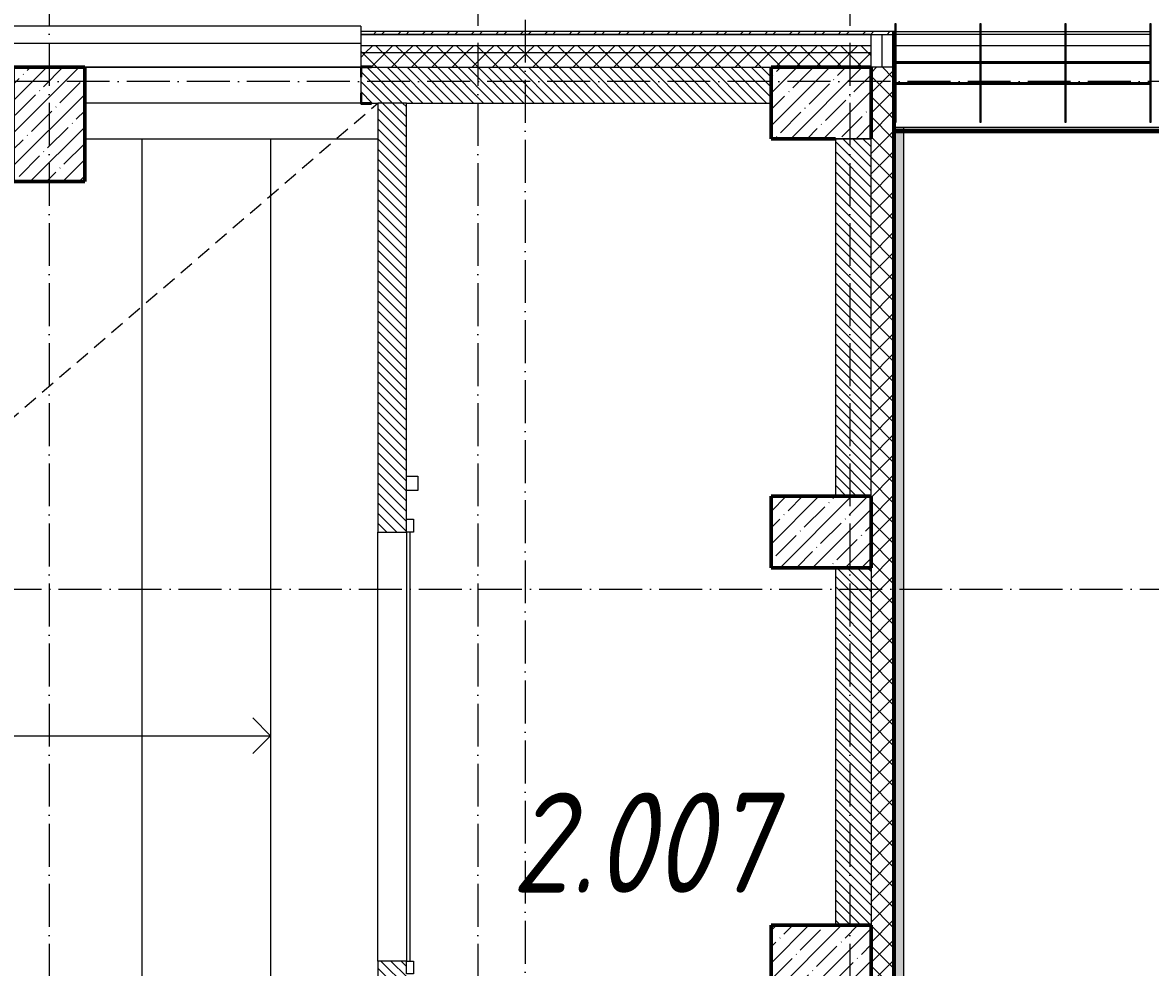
# Model space of a CAD drawing. Header units: millimetres. Extents: x -136833 to 49383, y -8033 to 344618.
# Drawn here: x -113669 to -105781, y 325183 to 331790 of the extents above; entities that cross this region are included whole.
import ezdxf

# ---------------------------------------------------------------- set-up
doc = ezdxf.new("R2010")
doc.units = ezdxf.units.MM
doc.linetypes.add('200_ШТРИХ_ш1п0_6_', pattern=[160, 100, -60])
doc.linetypes.add('50_200_ШТРИХ_1Т_ш5_п1_п1_', pattern=[700, 500, -100, 0, -100])
for name, color, linetype, lineweight in [('A-DETL-____-OTLN-3', 7, '200_ШТРИХ_ш1п0_6_', 9), ('A-DOOR-____-MCUT', 7, 'Continuous', 13), ('A-DOOR-____-OTLN', 7, 'Continuous', 9), ('A-FLOR-____-OTLN', 7, 'Continuous', 9), ('A-GENM-____-MCUT', 7, 'Continuous', 25), ('A-GENM-____-OTLN', 7, 'Continuous', 9), ('A-GENM-____-OTLN-1', 7, 'Continuous', 25), ('A-GLAZ-____-OTLN', 7, 'Continuous', 9), ('A-WALL-____-MCUT', 7, 'Continuous', 13), ('A-WALL-____-MCUT-1', 7, 'Continuous', 9), ('A-WALL-____-OTLN', 7, 'Continuous', 9), ('A-WALL-____-PATT-1', 7, 'Continuous', 9), ('A-WALL-FNSH-MCUT-1', 7, 'Continuous', 9), ('E-ELEC-EQPM-OTLN', 7, 'Continuous', 9), ('I-WALL-____-OTLN', 7, 'Continuous', 9), ('S-COLS-____-MCUT', 7, 'Continuous', 50), ('S-COLS-____-OTLN', 7, 'Continuous', 9), ('S-GRID-____-OTLN-1', 7, '50_200_ШТРИХ_1Т_ш5_п1_п1_', 9), ('S-STRS-____-OTLN-1', 7, 'Continuous', 9), ('Марки помещений', 7, 'Continuous', 9)]:
    doc.layers.add(name, color=color, linetype=linetype, lineweight=lineweight)
doc.layers.add('A-GLAZ-____-OTLN-1', color=7, linetype='Continuous', lineweight=9, true_color=0xc0c0c0)
doc.styles.add('ISOCPEUR_I_2', font='isocpeui.ttf', dxfattribs={"width": 0.85, "height": 2.3})
pattern_1 = [(135, (-131434.413, 245796.486), (-35.35534, -35.35534), [])]
pattern_2 = [(45, (-131434.41, 245796.49), (-70.71068, 70.71068), []), (135, (-131434.41, 245796.49), (-70.71068, -70.71068), [])]

# ---------------------------------------------------------------- blocks, each defined once
blk = doc.blocks.new('141_Фартук_СКБ - 141_Фартук_СКБ_вентфасад-30031396-АР1_План отверстий 2 этажа в осях 1-64_Ю-ЯЯ')
at = {"layer": 'A-GENM-____-MCUT'}
for p, q in [((26160, 757.8), (0, 757.8)), ((0, 756.7), (26160, 756.7)), ((26160, 756.7), (26160, 757.8))]:
    blk.add_line(p, q, dxfattribs=at)
at = {"layer": 'A-GENM-____-OTLN'}
for p, q in [((0, 765.2), (26160, 765.2)), ((0, 752.5), (26160, 752.5)), ((0, 743.4), (26160, 743.4)), ((0, 742.6), (26160, 742.6))]:
    blk.add_line(p, q, dxfattribs=at)
blk = doc.blocks.new('Элемент крепления - Пластина-30015157-АР1_План отверстий 2 этажа в осях 1-64_Ю-ЯЯ')
at = {"layer": 'A-GENM-____-OTLN'}
for p, q in [((25651.1, 85294), (25651.1, 85988)), ((25651.1, 85988), (25656.1, 85988)), ((25656.1, 85988), (25656.1, 85294)), ((25656.1, 85294), (25651.1, 85294))]:
    blk.add_line(p, q, dxfattribs=at)
blk = doc.blocks.new('Швеллер - 140х58-30031487-АР1_План отверстий 2 этажа в осях 1-64_Ю-ЯЯ')
at = {"layer": 'A-GENM-____-MCUT'}
for p, q in [((-12488, 75), (-13077.5, 75)), ((-13077.5, 71), (-12488, 71)), ((-11893.4, 75), (-12483, 75)), ((-12483, 71), (-11893.4, 71)), ((-11298.9, 75), (-11888.4, 75)), ((-11888.4, 71), (-11298.9, 71)), ((-12488, -71), (-13077.5, -71)), ((-13077.5, -75), (-12488, -75)), ((-11893.4, -71), (-12483, -71)), ((-12483, -75), (-11893.4, -75)), ((-11298.9, -71), (-11888.4, -71)), ((-11888.4, -75), (-11298.9, -75))]:
    blk.add_line(p, q, dxfattribs=at)
blk = doc.blocks.new('BSC_Колонна _Прямоугольная - 500х800-V64-АР1_План отверстий 2 этажа в осях 1-64_Ю-ЯЯ')
at = {"layer": 'S-COLS-____-OTLN'}
h = blk.add_hatch(dxfattribs=at)
h.set_pattern_fill('FP_75', color=256, style=0, pattern_type=2)
h.set_pattern_definition([(45, (-17950, -85281.04), (-114.04925, 114.04925), []), (45, (-17835.95, -85281.04), (-114.04925, 114.04925), [201.613, -40.323, 3.353, -36.97])])
h.paths.add_polyline_path([(-250, -400), (250, -400), (250, 400), (-250, 400)], flags=0)
at = {"layer": 'S-COLS-____-MCUT'}
for p, q in [((250, 400), (-250, 400)), ((-250, 400), (-250, -400)), ((250, -400), (250, 400)), ((-250, -400), (250, -400))]:
    blk.add_line(p, q, dxfattribs=at)
blk = doc.blocks.new('BSC_Колонна _Прямоугольная - 500х700-V68-АР1_План отверстий 2 этажа в осях 1-64_Ю-ЯЯ')
at = {"layer": 'S-COLS-____-OTLN'}
h = blk.add_hatch(dxfattribs=at)
h.set_pattern_fill('FP_80', color=256, style=0, pattern_type=2)
h.set_pattern_definition([(315, (-79431.04, 23350), (114.04925, 114.04925), []), (315, (-79431.04, 23235.95), (114.04925, 114.04925), [201.613, -40.323, 3.353, -36.97])])
h.paths.add_polyline_path([(-250, -350), (250, -350), (250, 350), (-250, 350)], flags=0)
at = {"layer": 'S-COLS-____-MCUT'}
for p, q in [((250, 350), (-250, 350)), ((-250, 350), (-250, -350)), ((250, -350), (250, 350)), ((-250, -350), (250, -350))]:
    blk.add_line(p, q, dxfattribs=at)
blk = doc.blocks.new('BSC_Колонна _Прямоугольная - 500х700-V69-АР1_План отверстий 2 этажа в осях 1-64_Ю-ЯЯ')
at = {"layer": 'S-COLS-____-OTLN'}
h = blk.add_hatch(dxfattribs=at)
h.set_pattern_fill('FP_81', color=256, style=0, pattern_type=2)
h.set_pattern_definition([(315, (-82431.04, 23350), (114.04925, 114.04925), []), (315, (-82431.04, 23235.95), (114.04925, 114.04925), [201.613, -40.323, 3.353, -36.97])])
h.paths.add_polyline_path([(-250, -350), (250, -350), (250, 350), (-250, 350)], flags=0)
at = {"layer": 'S-COLS-____-MCUT'}
for p, q in [((250, 350), (-250, 350)), ((-250, 350), (-250, -350)), ((250, -350), (250, 350)), ((-250, -350), (250, -350))]:
    blk.add_line(p, q, dxfattribs=at)
blk = doc.blocks.new('Отлив_СКБ - Отлив витража_120_НВФ-31886523-АР1_План отверстий 2 этажа в осях 1-64_Ю-ЯЯ')
at = {"layer": 'A-GLAZ-____-OTLN'}
for p, q in [((9500, 120), (0, 120)), ((9500, 120), (9500, 83)), ((0, 2), (9500, 2)), ((9500, 0), (0, 0))]:
    blk.add_line(p, q, dxfattribs=at)
blk = doc.blocks.new('DM_Штора_Противопожарная_Doormaster_EI-60 - ш_3000 х в_1200-27470059-АР1_План отверстий 2 этажа в осях 1-64_Ю-ЯЯ')
at = {"layer": 'A-DOOR-____-MCUT'}
for p, q in [((-1465, -100), (-1375, -100)), ((-1465, -150), (-1465, -100)), ((-1375, -150), (-1465, -150)), ((-1375, -100), (-1375, -150)), ((-1375, -125), (1625, -125)), ((1625, -100), (1715, -100)), ((1625, -150), (1625, -100)), ((1715, -150), (1625, -150)), ((1715, -100), (1715, -150))]:
    blk.add_line(p, q, dxfattribs=at)
at = {"layer": 'E-ELEC-EQPM-OTLN'}
for p, q in [((1915, -180), (1915, -100)), ((1915, -100), (2015, -100)), ((2015, -100), (2015, -180)), ((2015, -180), (1915, -180))]:
    blk.add_line(p, q, dxfattribs=at)
blk = doc.blocks.new('Фахверк_СКБ_Уголок - 250_2700-27497298-АР1_План отверстий 2 этажа в осях 1-64_Ю-ЯЯ')
at = {"layer": 'A-GENM-____-MCUT'}
for p, q in [((200, 181), (125, 181)), ((125, 181), (125, 106)), ((131, 106), (131, 175)), ((131, 175), (200, 175)), ((200, 175), (200, 181)), ((125, 106), (131, 106)), ((131, -6), (125, -6)), ((125, -6), (125, -81)), ((131, -75), (131, -6)), ((200, -75), (131, -75)), ((200, -81), (200, -75)), ((125, -81), (200, -81))]:
    blk.add_line(p, q, dxfattribs=at)
blk = doc.blocks.new('Отлив_СКБ1 - Отлив_Фасады на кровле-32719945-АР1_План отверстий 2 этажа в осях 1-64_Ю-ЯЯ')
at = {"layer": 'A-GLAZ-____-OTLN-1'}
h = blk.add_hatch(color=256, dxfattribs=at)
h.paths.add_polyline_path([(17312, 170), (17254, 228), (9745, 228), (9745, 170), (14782, 170), (14782, 204), (16582, 204), (16582, 170), (17141.2, 170)], flags=0)
h.paths.add_polyline_path([(9682, 228), (9008, 228), (9008, 170), (9682, 170)], flags=0)
h.paths.add_polyline_path([(8945, 170), (8945, 228), (40.2, 228), (40.2, 170), (8665.5, 170)], flags=0)
h.paths.add_polyline_path([(17.6, 170), (17.6, 228), (2, 228), (2, 170)], flags=0)
at = {"layer": 'A-GLAZ-____-OTLN'}
for p, q in [((17.6, 228), (2, 228)), ((8945, 228), (40.2, 228))]:
    blk.add_line(p, q, dxfattribs=at)
blk = doc.blocks.new('3эт')
at = {"layer": 'S-GRID-____-OTLN-1', "color": 251, "ltscale": 0.6, "true_color": 0x636466}
for p, q in [((301720.7, 4029.4), (301720.7, -33971.9)), ((304720.7, 4029.4), (304720.7, -33971.9)), ((307320.7, 4029.4), (307320.7, -20188)), ((305050.7, 3771.1), (305050.7, -9616.1)), ((387845.1, -1282.4), (279101.9, -1282.4)), ((279101.9, -4832.4), (387845.1, -4832.4))]:
    blk.add_line(p, q, dxfattribs=at)

msp = doc.modelspace()

# ---------------------------------------------------------------- hatches: boundary and pattern name
at = {"layer": 'A-WALL-____-PATT-1'}
h = msp.add_hatch(dxfattribs=at)
h.set_pattern_fill('FP_3', color=256, style=0, pattern_type=2)
h.set_pattern_definition([(45, (-131434.41, 245796.49), (-85.53659, 85.53659), []), (45, (-131377.39, 245796.49), (-85.53659, 85.53659), [])])
h.paths.add_polyline_path([(-107566.9, 331707.5), (-107566.9, 331727.5), (-111304.4, 331727.5), (-111304.4, 331707.5), (-107588.3, 331707.5)], flags=0)
h.paths.add_polyline_path([(-120804.4, 331707.5), (-120804.4, 331727.5), (-134114.4, 331727.5), (-134114.4, 331707.5), (-120844.6, 331707.5)], flags=0)
h = msp.add_hatch(dxfattribs=at)
h.set_pattern_fill('FP_1', color=256, style=0, pattern_type=2)
h.set_pattern_definition(pattern_2)
h.paths.add_polyline_path([(-111304.4, 331577.5), (-107734.4, 331577.5), (-107734.4, 331627.5), (-111304.4, 331627.5)], flags=0)
h.paths.add_polyline_path([(-120844.6, 331577.5), (-120804.4, 331577.5), (-120804.4, 331627.5), (-133884.4, 331627.5), (-133884.4, 331577.5), (-124379.6, 331577.5)], flags=0)
h = msp.add_hatch(dxfattribs=at)
h.set_pattern_fill('FP_1', color=256, style=0, pattern_type=2)
h.set_pattern_definition(pattern_2)
h.paths.add_polyline_path([(-108434.4, 331477.5), (-107734.4, 331477.5), (-107734.4, 331577.5), (-111304.4, 331577.5), (-111304.4, 331483.5), (-111229.4, 331483.5), (-111229.4, 331477.5), (-108472.1, 331477.5)], flags=0)
h.paths.add_polyline_path([(-121534.4, 331477.5), (-120879.4, 331477.5), (-120879.4, 331483.5), (-120804.4, 331483.5), (-120804.4, 331577.5), (-133884.4, 331577.5), (-133884.4, 331477.5), (-122034.4, 331477.5)], flags=0)
h = msp.add_hatch(dxfattribs=at)
h.set_pattern_fill('FP_6', color=256, style=0, pattern_type=2)
h.set_pattern_definition(pattern_1)
h.paths.add_polyline_path([(-108434.4, 331227.5), (-108434.4, 331477.5), (-111298.4, 331477.5), (-111298.4, 331408.5), (-111304.4, 331408.5), (-111304.4, 331296.5), (-111298.4, 331296.5), (-111298.4, 331227.5), (-108472.1, 331227.5)], flags=0)
h = msp.add_hatch(dxfattribs=at)
h.set_pattern_fill('FP_1', color=256, style=0, pattern_type=2)
h.set_pattern_definition(pattern_2)
h.paths.add_polyline_path([(-107734.4, 313727.5), (-107584.4, 313727.5), (-107584.4, 314477.5), (-107728.4, 314477.5), (-107728.4, 314402.5), (-107734.4, 314402.5), (-107734.4, 314322)], flags=0)
h.paths.add_polyline_path([(-107584.4, 316277.5), (-107584.4, 321314.5), (-107671.4, 321314.5), (-107671.4, 321308.5), (-107734.4, 321308.5), (-107734.4, 316352.5), (-107728.4, 316352.5), (-107728.4, 316277.5), (-107588.3, 316277.5)], flags=0)
h.paths.add_polyline_path([(-107728.4, 321314.5), (-107719.4, 321314.5), (-107719.4, 321336.5), (-107728.4, 321335.9)], flags=0)
h.paths.add_polyline_path([(-107724.4, 321346.5), (-107719.4, 321347.2), (-107718.6, 321377.5), (-107584.4, 321377.5), (-107584.4, 322051.5), (-107719.4, 322051.5), (-107719.4, 322114.5), (-107728.4, 322114.5), (-107728.4, 322057.5), (-107734.4, 322057.5), (-107734.4, 321867.5), (-107714.4, 321866.9), (-107714.4, 321857.5), (-107734.4, 321856.9), (-107734.4, 321371.5), (-107728.4, 321371.5), (-107728.4, 321347.2), (-107724.4, 321347.2)], flags=0)
h.paths.add_polyline_path([(-107671.4, 322114.5), (-107584.4, 322114.5), (-107584.4, 331477.5), (-107734.4, 331477.5), (-107734.4, 322120.5), (-107671.4, 322120.5)], flags=0)
h = msp.add_hatch(dxfattribs=at)
h.set_pattern_fill('FP_6', color=256, style=0, pattern_type=2)
h.set_pattern_definition(pattern_1)
h.paths.add_polyline_path([(-110984.4, 322277.5), (-110984.4, 325227.5), (-111184.4, 325227.5), (-111184.4, 322277.5)], flags=0)
h.paths.add_polyline_path([(-111184.4, 328227.5), (-110984.4, 328227.5), (-110984.4, 331227.5), (-111184.4, 331227.5), (-111184.4, 328317.5)], flags=0)
h = msp.add_hatch(dxfattribs=at)
h.set_pattern_fill('FP_6', color=256, style=0, pattern_type=2)
h.set_pattern_definition(pattern_1)
h.paths.add_polyline_path([(-107734.4, 328477.5), (-107734.4, 330977.5), (-107984.4, 330977.5), (-107984.4, 328477.5)], flags=0)
h = msp.add_hatch(dxfattribs=at)
h.set_pattern_fill('FP_6', color=256, style=0, pattern_type=2)
h.set_pattern_definition(pattern_1)
h.paths.add_polyline_path([(-107734.4, 325477.5), (-107734.4, 327977.5), (-107984.4, 327977.5), (-107984.4, 325477.5)], flags=0)
at = {"layer": 'S-COLS-____-OTLN'}
h = msp.add_hatch(dxfattribs=at)
h.set_pattern_fill('FP_13', color=256, style=0, pattern_type=2)
h.set_pattern_definition([(45, (-131434.41, 245796.49), (-114.04925, 114.04925), []), (45, (-131320.36, 245796.49), (-114.04925, 114.04925), [201.612, -40.322, 3.353, -36.97])])
h.paths.add_polyline_path([(-107984.4, 330977.5), (-107734.4, 330977.5), (-107734.4, 331477.5), (-108434.4, 331477.5), (-108434.4, 330977.5)], flags=0)

# ---------------------------------------------------------------- linework, layer by layer
at = {"layer": 'A-DETL-____-OTLN-3'}
msp.add_line((-123834.4, 320327.5), (-111184.4, 331227.5), dxfattribs=at)
at = {"layer": 'A-FLOR-____-OTLN'}
for p, q in [((-106972.4, 331627.5), (-107561.9, 331627.5)), ((-106377.8, 331627.5), (-106967.4, 331627.5)), ((-105783.3, 331627.5), (-106372.8, 331627.5)), ((-107564.4, 331057.5), (-81404.4, 331057.5))]:
    msp.add_line(p, q, dxfattribs=at)
at = {"layer": 'A-WALL-____-MCUT'}
for p, q in [((-107734.4, 331707.5), (-111304.4, 331707.5)), ((-111304.4, 331707.5), (-111304.4, 331483.5)), ((-107734.4, 331477.5), (-107734.4, 331707.5)), ((-111304.4, 331408.5), (-111304.4, 331296.5)), ((-108434.4, 331477.5), (-107734.4, 331477.5)), ((-108434.4, 331227.5), (-108434.4, 331477.5)), ((-111229.4, 331227.5), (-111184.4, 331227.5)), ((-111184.4, 331227.5), (-111184.4, 328227.5)), ((-110984.4, 328617.5), (-110984.4, 331227.5)), ((-110984.4, 331227.5), (-108434.4, 331227.5)), ((-107984.4, 330977.5), (-107984.4, 328477.5)), ((-107734.4, 328477.5), (-107734.4, 330977.5)), ((-110984.4, 328317.5), (-110984.4, 328517.5)), ((-111184.4, 328227.5), (-110984.4, 328227.5)), ((-107984.4, 327977.5), (-107984.4, 325477.5)), ((-107734.4, 327977.5), (-107734.4, 325477.5)), ((-111184.4, 325227.5), (-111184.4, 322277.5)), ((-110984.4, 325227.5), (-111184.4, 325227.5))]:
    msp.add_line(p, q, dxfattribs=at)
at = {"layer": 'A-WALL-____-MCUT-1'}
for p, q in [((-107578.4, 322114.5), (-107578.4, 331726.5)), ((-107572.4, 322114.5), (-107572.4, 331726.5)), ((-107734.4, 331627.5), (-111304.4, 331627.5)), ((-107734.4, 331577.5), (-111304.4, 331577.5)), ((-111229.4, 331477.5), (-108434.4, 331477.5)), ((-107734.4, 331477.5), (-107734.4, 330977.5)), ((-107584.4, 331477.5), (-107734.4, 331477.5)), ((-110984.4, 331227.5), (-111184.4, 331227.5)), ((-107734.4, 330977.5), (-107984.4, 330977.5))]:
    msp.add_line(p, q, dxfattribs=at)
at = {"layer": 'A-WALL-____-OTLN'}
for p, q in [((-107561.9, 331727.5), (-106972.4, 331727.5)), ((-106967.4, 331727.5), (-106377.8, 331727.5)), ((-106372.8, 331727.5), (-105783.3, 331727.5)), ((-107659.4, 331707.5), (-107659.4, 331477.5)), ((-106972.4, 331707.5), (-107561.9, 331707.5)), ((-106377.8, 331707.5), (-106967.4, 331707.5)), ((-105783.3, 331707.5), (-106372.8, 331707.5)), ((-111304.4, 331477.5), (-113234.4, 331477.5)), ((-113234.4, 331477.5), (-111304.4, 331477.5)), ((-111304.4, 331227.5), (-113234.4, 331227.5))]:
    msp.add_line(p, q, dxfattribs=at)
at = {"layer": 'A-WALL-FNSH-MCUT-1'}
for p, q in [((-107566.9, 331727.5), (-111304.4, 331727.5)), ((-111304.4, 331727.5), (-111304.4, 331707.5)), ((-107584.4, 331726.5), (-107584.4, 322114.5)), ((-107566.9, 331726.5), (-107584.4, 331726.5)), ((-111304.4, 331707.5), (-107566.9, 331707.5)), ((-107564.4, 322114.5), (-107564.4, 331090.5))]:
    msp.add_line(p, q, dxfattribs=at)
at = {"layer": 'I-WALL-____-OTLN'}
for p, q in [((-111184.4, 325227.5), (-111184.4, 328227.5)), ((-110984.4, 328227.5), (-110984.4, 325227.5))]:
    msp.add_line(p, q, dxfattribs=at)
at = {"layer": 'S-COLS-____-MCUT'}
for p, q in [((-107734.4, 331477.5), (-108434.4, 331477.5)), ((-108434.4, 331477.5), (-108434.4, 330977.5)), ((-107734.4, 330977.5), (-107734.4, 331477.5)), ((-108434.4, 330977.5), (-107984.4, 330977.5))]:
    msp.add_line(p, q, dxfattribs=at)
at = {"layer": 'S-COLS-____-OTLN'}
msp.add_line((-107984.4, 330977.5), (-107734.4, 330977.5), dxfattribs=at)
at = {"layer": 'S-STRS-____-OTLN-1'}
for p, q in [((-113234.4, 330977.5), (-112834.4, 330977.5)), ((-112834.4, 330977.5), (-111934.4, 330977.5)), ((-112834.4, 330977.5), (-112834.4, 322127.5)), ((-112834.4, 330977.5), (-112834.4, 322127.5)), ((-111934.4, 330977.5), (-111184.4, 330977.5)), ((-111934.4, 330977.5), (-111934.4, 322127.5)), ((-111934.4, 330977.5), (-111934.4, 322127.5)), ((-111934.4, 326802.5), (-112059.4, 326927.5)), ((-113734.4, 326802.5), (-112834.4, 326802.5)), ((-112834.4, 326802.5), (-111934.4, 326802.5)), ((-111934.4, 326802.5), (-112059.4, 326677.5))]:
    msp.add_line(p, q, dxfattribs=at)

# ---------------------------------------------------------------- block references
msp.add_blockref('3эт', (-415205.1, 332659.9))
at = {"layer": 'A-DOOR-____-OTLN', "rotation": 89.99999999999991}
msp.add_blockref('DM_Штора_Противопожарная_Doormaster_EI-60 - ш_3000 х в_1200-27470059-АР1_План отверстий 2 этажа в осях 1-64_Ю-ЯЯ', (-111084.4, 326602.5), dxfattribs=at)
at = {"layer": 'A-GENM-____-OTLN', "rotation": 180}
msp.add_blockref('141_Фартук_СКБ - 141_Фартук_СКБ_вентфасад-30031396-АР1_План отверстий 2 этажа в осях 1-64_Ю-ЯЯ', (-81404.4, 331784.5), dxfattribs=at)
at = {"layer": 'A-GENM-____-OTLN'}
for name, p in [('Элемент крепления - Пластина-30015157-АР1_План отверстий 2 этажа в осях 1-64_Ю-ЯЯ', (-133218, 245796.5)), ('Элемент крепления - Пластина-30015157-АР1_План отверстий 2 этажа в осях 1-64_Ю-ЯЯ', (-132623.5, 245796.5)), ('Элемент крепления - Пластина-30015157-АР1_План отверстий 2 этажа в осях 1-64_Ю-ЯЯ', (-132029, 245796.5)), ('Элемент крепления - Пластина-30015157-АР1_План отверстий 2 этажа в осях 1-64_Ю-ЯЯ', (-131434.4, 245796.5)), ('Швеллер - 140х58-30031487-АР1_План отверстий 2 этажа в осях 1-64_Ю-ЯЯ', (-94484.4, 331437.5))]:
    msp.add_blockref(name, p, dxfattribs=at)
at = {"layer": 'A-GENM-____-OTLN-1'}
msp.add_blockref('Фахверк_СКБ_Уголок - 250_2700-27497298-АР1_План отверстий 2 этажа в осях 1-64_Ю-ЯЯ', (-111429.4, 331302.5), dxfattribs=at)
at = {"layer": 'A-GLAZ-____-OTLN'}
msp.add_blockref('Отлив_СКБ - Отлив витража_120_НВФ-31886523-АР1_План отверстий 2 этажа в осях 1-64_Ю-ЯЯ', (-120804.4, 331644.5), dxfattribs=at)
at = {"layer": 'A-GLAZ-____-OTLN', "rotation": 269.9999999999997}
msp.add_blockref('Отлив_СКБ1 - Отлив_Фасады на кровле-32719945-АР1_План отверстий 2 этажа в осях 1-64_Ю-ЯЯ', (-107734.4, 331059.5), dxfattribs=at)
at = {"layer": 'S-COLS-____-OTLN'}
msp.add_blockref('BSC_Колонна _Прямоугольная - 500х800-V64-АР1_План отверстий 2 этажа в осях 1-64_Ю-ЯЯ', (-113484.4, 331077.5), dxfattribs=at)
at = {"layer": 'S-COLS-____-OTLN', "rotation": 89.9999999999999}
for name, p in [('BSC_Колонна _Прямоугольная - 500х700-V69-АР1_План отверстий 2 этажа в осях 1-64_Ю-ЯЯ', (-108084.4, 328227.5)), ('BSC_Колонна _Прямоугольная - 500х700-V68-АР1_План отверстий 2 этажа в осях 1-64_Ю-ЯЯ', (-108084.4, 325227.5))]:
    msp.add_blockref(name, p, dxfattribs=at)

# ---------------------------------------------------------------- texts
at = {"layer": 'Марки помещений', "insert": (-110250.3, 326405.5), "char_height": 700, "width": 785.654, "attachment_point": 1, "style": 'ISOCPEUR_I_2'}
msp.add_mtext('2.007', dxfattribs=at)

doc.saveas('drawing.dxf')
